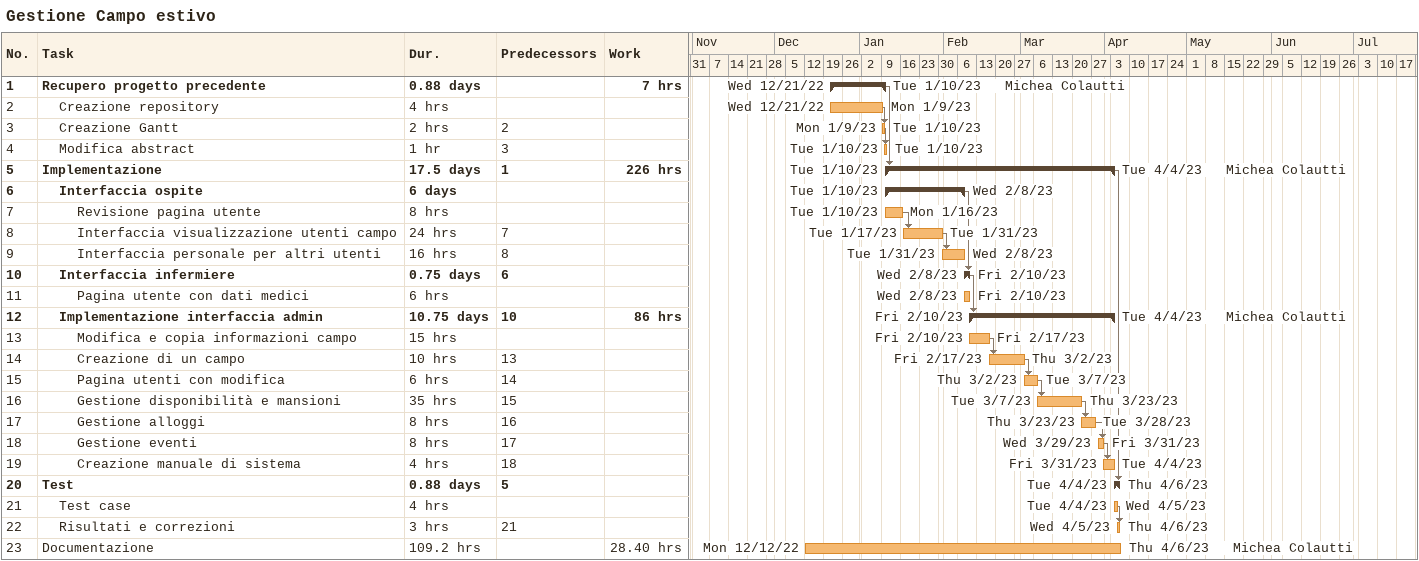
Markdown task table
Gestione Campo estivo

| ID | Level | Task | Duration | Start | Finish | Predecessors | Resources | Work (h) |
|---|---|---|---|---|---|---|---|---|
| 1 | 1 | **Recupero progetto precedente** | 0.88d | 2022-12-21 | 2023-01-10 |  | Michea Colautti | 7 |
| 2 | 2 | Creazione repository | 4h | 2022-12-21 | 2023-01-09 |  |  |  |
| 3 | 2 | Creazione Gantt | 2h | 2023-01-09 | 2023-01-10 | 2 |  |  |
| 4 | 2 | Modifica abstract | 1h | 2023-01-10 | 2023-01-10 | 3 |  |  |
| 5 | 1 | **Implementazione** | 17.5d | 2023-01-10 | 2023-04-04 | 1 | Michea Colautti | 226 |
| 6 | 2 | **Interfaccia ospite** | 6d | 2023-01-10 | 2023-02-08 |  |  |  |
| 7 | 3 | Revisione pagina utente | 8h | 2023-01-10 | 2023-01-16 |  |  |  |
| 8 | 3 | Interfaccia visualizzazione utenti campo | 24h | 2023-01-17 | 2023-01-31 | 7 |  |  |
| 9 | 3 | Interfaccia personale per altri utenti | 16h | 2023-01-31 | 2023-02-08 | 8 |  |  |
| 10 | 2 | **Interfaccia infermiere** | 0.75d | 2023-02-08 | 2023-02-10 | 6 |  |  |
| 11 | 3 | Pagina utente con dati medici | 6h | 2023-02-08 | 2023-02-10 |  |  |  |
| 12 | 2 | **Implementazione interfaccia admin** | 10.75d | 2023-02-10 | 2023-04-04 | 10 | Michea Colautti | 86 |
| 13 | 3 | Modifica e copia informazioni campo | 15h | 2023-02-10 | 2023-02-17 |  |  |  |
| 14 | 3 | Creazione di un campo | 10h | 2023-02-17 | 2023-03-02 | 13 |  |  |
| 15 | 3 | Pagina utenti con modifica | 6h | 2023-03-02 | 2023-03-07 | 14 |  |  |
| 16 | 3 | Gestione disponibilità e mansioni | 35h | 2023-03-07 | 2023-03-23 | 15 |  |  |
| 17 | 3 | Gestione alloggi | 8h | 2023-03-23 | 2023-03-28 | 16 |  |  |
| 18 | 3 | Gestione eventi | 8h | 2023-03-29 | 2023-03-31 | 17 |  |  |
| 19 | 3 | Creazione manuale di sistema | 4h | 2023-03-31 | 2023-04-04 | 18 |  |  |
| 20 | 1 | **Test** | 0.88d | 2023-04-04 | 2023-04-06 | 5 |  |  |
| 21 | 2 | Test case | 4h | 2023-04-04 | 2023-04-05 |  |  |  |
| 22 | 2 | Risultati e correzioni | 3h | 2023-04-05 | 2023-04-06 | 21 |  |  |
| 23 | 1 | Documentazione | 109.2h | 2022-12-12 | 2023-04-06 |  | Michea Colautti | 28.40 |
